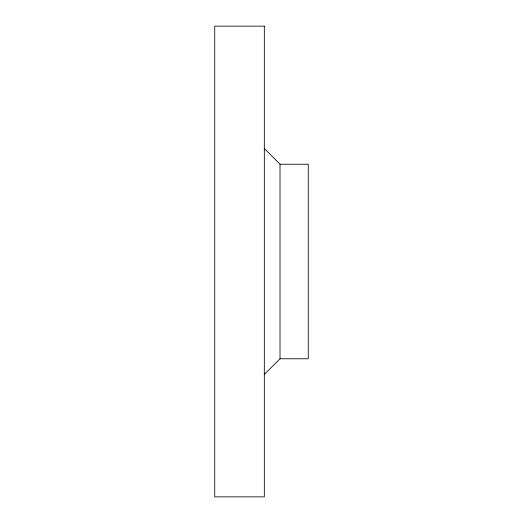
<?xml version="1.0" encoding="UTF-8"?>
<svg xmlns="http://www.w3.org/2000/svg" width="523" height="523" viewBox="0 0 523 523"><rect width="100%" height="100%" fill="white"/><g stroke="black" fill="none" stroke-linecap="round" stroke-linejoin="round"><path stroke-width="0.78" d="M264.324 374.475L280.014 358.778L280.014 164.222L264.324 148.525M280.014 164.222L308.256 164.222L308.256 358.778L280.014 358.778M264.324 26.15L214.744 26.15L214.744 496.85L264.324 496.85L264.324 26.15"/></g></svg>
